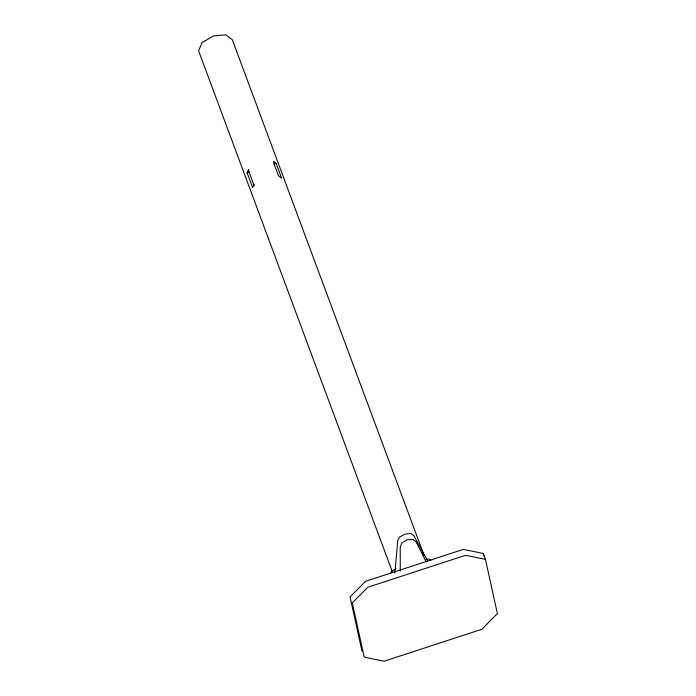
<?xml version="1.0" encoding="UTF-8"?>
<svg xmlns="http://www.w3.org/2000/svg" width="696" height="696" viewBox="0 0 696 696"><rect width="100%" height="100%" fill="white"/><g stroke="black" fill="none" stroke-linecap="round" stroke-linejoin="round"><path stroke-width="1.04" d="M394.919 572.817L397.738 540.662L399.521 537.147L404.95 534.154L410.823 533.449L413.72 535.442L427.779 561.098M254.031 184.266L252.631 187.581L247.124 172.765L248.524 169.459M390.726 573.356L391.57 571.355L396.041 568.736M247.124 172.765L249.107 172.121L248.716 170.346M278.504 175.81L274.094 163.951L276.077 163.308L281.593 178.124L279.018 176.105M426.117 559.332L429.241 559.045L430.928 560.367M485.451 559.375L465.52 555.312L367.853 587.224L352.263 602.884L364.208 657.137L384.14 661.2L481.806 629.288L497.396 613.628L485.451 559.375L483.25 553.451L463.318 549.388L365.652 581.29L350.062 596.959L362.007 651.212M276.077 163.308L273.511 161.289L274.094 163.951M426.248 561.916L416.199 542.106L413.032 539.374L407.038 539.774L401.731 543.063L400.217 547.334L400.287 570.903M423.968 555.069L232.351 39.811L225.948 34.8L213.411 35.948L202.092 42.595L198.604 50.834L392.126 571.181M249.107 172.121L254.249 185.945M483.25 553.451L483.711 555.53"/></g></svg>
